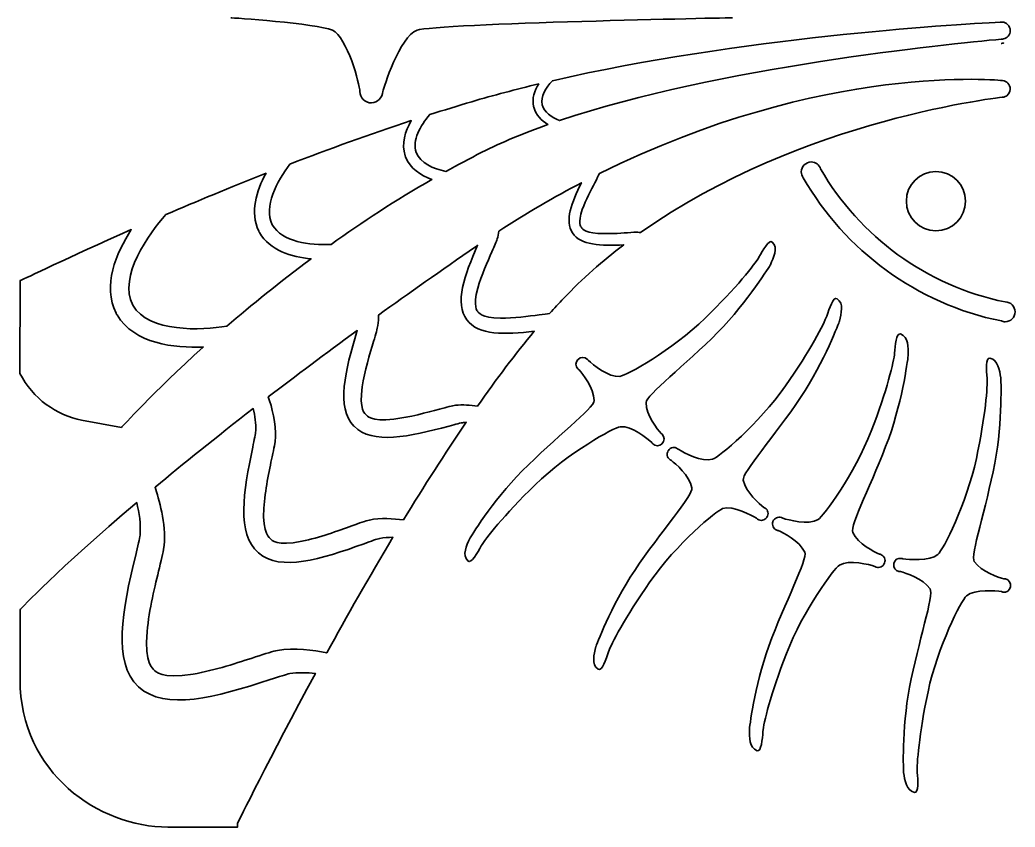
# Model space of a CAD drawing. Header units: centimetres. Extents: x -90 to 92, y -21 to 21.
# Drawn here: x 36.91 to 62.16, y -20.85 to -0.36 of the extents above; entities that cross this region are included whole.
import ezdxf

# ---------------------------------------------------------------- set-up
doc = ezdxf.new("R2010")
doc.units = ezdxf.units.CM
doc.header["$MEASUREMENT"] = 0
doc.layers.add('layer 1', color=7, linetype='Continuous')

msp = doc.modelspace()

# ---------------------------------------------------------------- linework, layer by layer
at = {"layer": 'layer 1', "lineweight": 35}
for points, knots in [([(42.2606, -0.30771), (42.2606, -0.30771), (44.44176, -0.44951), (44.83978, -0.62521), (44.83978, -0.62521), (45.21639, -0.79147), (45.5372, -2.01431), (45.5372, -2.17547), (45.5372, -2.17547), (45.5372, -2.33663), (45.66842, -2.46858), (45.83031, -2.46858), (45.83031, -2.46858), (45.99219, -2.46858), (46.10147, -2.33587), (46.12342, -2.17547), (46.12342, -2.17547), (46.13361, -2.10102), (46.54472, -0.785), (46.98865, -0.62521), (46.98865, -0.62521), (47.47417, -0.45047), (54.98817, -0.30771), (54.98817, -0.30771)], [0, 0, 0, 0, 0.14285714, 0.14285714, 0.14285714, 0.14285714, 0.28571429, 0.28571429, 0.28571429, 0.28571429, 0.42857143, 0.42857143, 0.42857143, 0.42857143, 0.57142857, 0.57142857, 0.57142857, 0.57142857, 0.71428571, 0.71428571, 0.71428571, 0.71428571, 1, 1, 1, 1]), ([(61.82923, -0.41599), (61.81524, -0.41668), (61.80077, -0.41744), (61.78565, -0.4182), (61.78565, -0.4182), (60.50986, -0.48475), (55.18908, -0.80846), (50.42121, -1.90523), (50.42121, -1.90523), (50.25054, -2.08683), (50.11887, -2.30528), (50.16324, -2.51574), (50.16324, -2.51574), (50.21409, -2.70388), (50.39661, -2.83217), (50.60487, -2.91727), (50.60487, -2.91727), (54.66629, -1.55356), (60.45257, -0.97279), (61.81035, -0.85111), (61.81035, -0.85111), (61.83019, -0.84935), (61.84869, -0.84773), (61.86657, -0.84615), (61.86657, -0.84615), (61.964, -0.8243), (62.03683, -0.73745), (62.03683, -0.63348), (62.03683, -0.63348), (62.03683, -0.51659), (61.94478, -0.42143), (61.82923, -0.41599)], [0, 0, 0, 0, 0.11111111, 0.11111111, 0.11111111, 0.11111111, 0.22222222, 0.22222222, 0.22222222, 0.22222222, 0.33333333, 0.33333333, 0.33333333, 0.33333333, 0.44444444, 0.44444444, 0.44444444, 0.44444444, 0.55555556, 0.55555556, 0.55555556, 0.55555556, 0.66666667, 0.66666667, 0.66666667, 0.66666667, 0.77777778, 0.77777778, 0.77777778, 0.77777778, 1, 1, 1, 1]), ([(61.81035, -0.95694), (61.81317, -0.95708), (61.81593, -0.95739), (61.81879, -0.95739), (61.81879, -0.95739), (61.83522, -0.95739), (61.85121, -0.95542), (61.86657, -0.95198), (61.86657, -0.95198), (61.84869, -0.95356), (61.83019, -0.95518), (61.81035, -0.95694)], [0, 0, 0, 0, 0.25, 0.25, 0.25, 0.25, 0.5, 0.5, 0.5, 0.5, 1, 1, 1, 1]), ([(61.83915, -1.90213), (61.83846, -1.9022), (57.32714, -1.41297), (51.61314, -4.26292), (51.61314, -4.26292), (51.59426, -4.31239), (51.55396, -4.38884), (51.4989, -4.49302), (51.4989, -4.49302), (51.40134, -4.6775), (51.26774, -4.93017), (51.18102, -5.17174), (51.18102, -5.17174), (51.05414, -5.52514), (51.14674, -5.61212), (51.15377, -5.62418), (51.15377, -5.62418), (51.16197, -5.63541), (51.20214, -5.75244), (51.57669, -5.77925), (51.57669, -5.77925), (51.83266, -5.79764), (52.11778, -5.77759), (52.326, -5.76302), (52.326, -5.76302), (52.44995, -5.75431), (52.53953, -5.74797), (52.59138, -5.75196), (52.59138, -5.75196), (52.61267, -5.75358), (52.63413, -5.75606), (52.65566, -5.75923), (52.65566, -5.75923), (56.76811, -2.84713), (61.89096, -2.3183), (61.89096, -2.3183), (61.89096, -2.3183), (61.97571, -2.28995), (62.03683, -2.21009), (62.03683, -2.1158)], [0, 0, 0, 0, 0.09090909, 0.09090909, 0.09090909, 0.09090909, 0.18181818, 0.18181818, 0.18181818, 0.18181818, 0.27272727, 0.27272727, 0.27272727, 0.27272727, 0.36363636, 0.36363636, 0.36363636, 0.36363636, 0.45454545, 0.45454545, 0.45454545, 0.45454545, 0.54545455, 0.54545455, 0.54545455, 0.54545455, 0.63636364, 0.63636364, 0.63636364, 0.63636364, 0.72727273, 0.72727273, 0.72727273, 0.72727273, 0.81818182, 0.81818182, 0.81818182, 0.81818182, 1, 1, 1, 1]), ([(49.94341, -2.55712), (49.90172, -2.35282), (49.96546, -2.15831), (50.07363, -1.98681), (50.07363, -1.98681), (49.49582, -2.12521), (48.92783, -2.27517), (48.37813, -2.43785)], [0, 0, 0, 0, 0.33333333, 0.33333333, 0.33333333, 0.33333333, 1, 1, 1, 1]), ([(48.37813, -2.43785), (48.02156, -2.54341), (47.66537, -2.6533), (47.31087, -2.76665), (47.31087, -2.76665), (47.06786, -3.05314), (46.86249, -3.41495), (46.96702, -3.72614), (46.96702, -3.72614), (47.07464, -3.99517), (47.39169, -4.13786), (47.71949, -4.20952), (47.71949, -4.20952), (48.01825, -4.04312), (48.32266, -3.88031), (48.63289, -3.72259), (48.63289, -3.72259), (49.1326, -3.46855), (49.69905, -3.23439), (50.30966, -3.0189), (50.30966, -3.0189), (50.14174, -2.91593), (50.0028, -2.77423), (49.94861, -2.57882)], [0, 0, 0, 0, 0.14285714, 0.14285714, 0.14285714, 0.14285714, 0.28571429, 0.28571429, 0.28571429, 0.28571429, 0.42857143, 0.42857143, 0.42857143, 0.42857143, 0.57142857, 0.57142857, 0.57142857, 0.57142857, 0.71428571, 0.71428571, 0.71428571, 0.71428571, 1, 1, 1, 1]), ([(49.94813, -2.57892), (49.94723, -2.57534), (49.94654, -2.57169), (49.94575, -2.56797), (49.94575, -2.56797), (49.94482, -2.56449), (49.94379, -2.56091), (49.94289, -2.55729)], [0, 0, 0, 0, 0.33333333, 0.33333333, 0.33333333, 0.33333333, 1, 1, 1, 1]), ([(46.68803, -3.8132), (46.58668, -3.50486), (46.68149, -3.19177), (46.84238, -2.91878), (46.84238, -2.91878), (45.78421, -3.26729), (44.74652, -3.6428), (43.76463, -4.01983), (43.76463, -4.01983), (43.43249, -4.45947), (43.08746, -5.09857), (43.31663, -5.56186), (43.31663, -5.56186), (43.56564, -6.00118), (44.261, -6.081), (44.80601, -6.05816)], [0, 0, 0, 0, 0.2, 0.2, 0.2, 0.2, 0.4, 0.4, 0.4, 0.4, 0.6, 0.6, 0.6, 0.6, 1, 1, 1, 1]), ([(44.80601, -6.05816), (45.59208, -5.49802), (46.4485, -4.93802), (47.36417, -4.41072), (47.36417, -4.41072), (47.07688, -4.3055), (46.81633, -4.13073), (46.69813, -3.84055)], [0, 0, 0, 0, 0.33333333, 0.33333333, 0.33333333, 0.33333333, 1, 1, 1, 1]), ([(46.69747, -3.84079), (46.69579, -3.83625), (46.69434, -3.83163), (46.69275, -3.82691), (46.69275, -3.82691), (46.69099, -3.82254), (46.6891, -3.81802), (46.68741, -3.81347)], [0, 0, 0, 0, 0.33333333, 0.33333333, 0.33333333, 0.33333333, 1, 1, 1, 1]), ([(61.90957, -7.52005), (59.90993, -7.1158), (58.21691, -5.85741), (57.2272, -4.14386), (57.2272, -4.14386), (57.1953, -4.04188), (57.10014, -3.96788), (56.98766, -3.96788), (56.98766, -3.96788), (56.84907, -3.96788), (56.73669, -4.08026), (56.73669, -4.21889), (56.73669, -4.21889), (56.73669, -4.27412), (56.75474, -4.325), (56.78492, -4.36645)], [0, 0, 0, 0, 0.2, 0.2, 0.2, 0.2, 0.4, 0.4, 0.4, 0.4, 0.6, 0.6, 0.6, 0.6, 1, 1, 1, 1]), ([(42.97357, -5.7224), (42.74071, -5.24391), (42.90976, -4.70083), (43.15819, -4.25562), (43.15819, -4.25562), (42.24369, -4.61539), (41.38668, -4.97158), (40.61822, -5.30183), (40.61822, -5.30183), (40.18035, -5.78562), (39.40565, -6.87713), (39.77583, -7.60222)], [0, 0, 0, 0, 0.25, 0.25, 0.25, 0.25, 0.5, 0.5, 0.5, 0.5, 1, 1, 1, 1]), ([(59.40133, -4.96145), (59.40133, -5.37662), (59.73792, -5.7132), (60.15312, -5.7132), (60.15312, -5.7132), (60.56832, -5.7132), (60.90491, -5.37662), (60.90491, -4.96145), (60.90491, -4.96145), (60.90491, -4.54625), (60.56832, -4.20966), (60.15312, -4.20966), (60.15312, -4.20966), (59.73792, -4.20966), (59.40133, -4.54625), (59.40133, -4.96145)], [0, 0, 0, 0, 0.2, 0.2, 0.2, 0.2, 0.4, 0.4, 0.4, 0.4, 0.6, 0.6, 0.6, 0.6, 1, 1, 1, 1]), ([(50.92943, -5.76671), (50.73151, -5.45947), (50.90579, -4.99714), (51.15949, -4.49505), (51.15949, -4.49505), (50.4735, -4.85475), (49.77177, -5.26307), (49.05984, -5.72629), (49.05984, -5.72629), (49.0513, -5.79334), (49.03879, -5.85952), (49.02112, -5.92249), (49.02112, -5.92249), (49.00252, -5.98861), (48.95425, -6.09692), (48.88745, -6.24674), (48.88745, -6.24674), (48.77524, -6.49838), (48.62153, -6.84302), (48.52868, -7.16882), (48.52868, -7.16882), (48.39273, -7.64559), (48.52241, -7.75198), (48.53267, -7.76727), (48.53267, -7.76727), (48.54446, -7.78133), (48.60774, -7.93191), (49.10346, -7.93412), (49.10346, -7.93412), (49.44225, -7.93581), (49.81611, -7.8842), (50.08903, -7.84661), (50.08903, -7.84661), (50.19655, -7.8318), (50.28385, -7.81981), (50.35082, -7.81351)], [0, 0, 0, 0, 0.1, 0.1, 0.1, 0.1, 0.2, 0.2, 0.2, 0.2, 0.3, 0.3, 0.3, 0.3, 0.4, 0.4, 0.4, 0.4, 0.5, 0.5, 0.5, 0.5, 0.6, 0.6, 0.6, 0.6, 0.7, 0.7, 0.7, 0.7, 0.8, 0.8, 0.8, 0.8, 1, 1, 1, 1]), ([(56.78471, -4.36658), (57.84215, -6.21298), (59.66189, -7.56849), (61.81159, -8.00309), (61.81159, -8.00309), (61.8417, -8.01587), (61.87481, -8.02297), (61.90957, -8.02297)], [0, 0, 0, 0, 0.33333333, 0.33333333, 0.33333333, 0.33333333, 1, 1, 1, 1]), ([(39.35339, -7.80645), (39.00141, -7.10595), (39.35198, -6.28319), (39.73779, -5.68554), (39.73779, -5.68554), (38.11336, -6.40305), (37.04318, -6.92874), (36.92539, -6.97373)], [0, 0, 0, 0, 0.33333333, 0.33333333, 0.33333333, 0.33333333, 1, 1, 1, 1]), ([(39.77583, -7.60222), (40.1859, -8.30454), (41.52049, -8.24263), (42.1649, -8.13548), (42.1649, -8.13548), (42.78598, -7.59902), (43.50222, -7.01624), (44.30041, -6.42537), (44.30041, -6.42537), (43.79491, -6.38007), (43.2551, -6.21443), (42.99127, -5.75575)], [0, 0, 0, 0, 0.25, 0.25, 0.25, 0.25, 0.5, 0.5, 0.5, 0.5, 1, 1, 1, 1]), ([(42.99045, -5.75616), (42.98748, -5.75062), (42.98487, -5.74497), (42.98197, -5.73921), (42.98197, -5.73921), (42.97894, -5.73384), (42.97574, -5.7284), (42.97274, -5.72285)], [0, 0, 0, 0, 0.33333333, 0.33333333, 0.33333333, 0.33333333, 1, 1, 1, 1]), ([(50.35082, -7.81351), (50.46971, -7.68015), (50.58792, -7.55188), (50.70522, -7.42945), (50.70522, -7.42945), (51.18326, -6.93032), (51.69727, -6.47874), (52.23271, -6.07015), (52.23271, -6.07015), (51.65207, -6.10302), (51.1372, -6.08235), (50.93081, -5.76877)], [0, 0, 0, 0, 0.25, 0.25, 0.25, 0.25, 0.5, 0.5, 0.5, 0.5, 1, 1, 1, 1]), ([(50.93074, -5.76884), (50.93046, -5.76857), (50.93033, -5.76815), (50.93005, -5.76781), (50.93005, -5.76781), (50.92984, -5.7675), (50.92957, -5.76712), (50.92932, -5.76678)], [0, 0, 0, 0, 0.33333333, 0.33333333, 0.33333333, 0.33333333, 1, 1, 1, 1]), ([(52.94371, -11.09034), (52.95012, -11.10061), (52.95763, -11.11029), (52.96648, -11.11911), (52.96648, -11.11911), (53.03211, -11.18488), (53.13866, -11.18494), (53.20436, -11.11932), (53.20436, -11.11932), (53.20491, -11.11873), (53.20526, -11.11811), (53.20581, -11.11759), (53.20581, -11.11759), (53.20636, -11.11701), (53.20705, -11.11666), (53.2076, -11.11604), (53.2076, -11.11604), (53.27333, -11.05052), (53.27344, -10.94399), (53.20777, -10.87819), (53.20777, -10.87819), (53.19906, -10.86945), (53.18955, -10.86214), (53.17963, -10.85566), (53.17963, -10.85566), (53.09246, -10.75631), (52.79653, -10.39464), (52.79681, -10.07549), (52.79681, -10.07549), (52.79695, -9.88287), (53.79534, -9.12481), (54.61916, -8.28907), (54.61916, -8.28907), (55.39592, -7.50103), (55.951, -6.57741), (55.951, -6.57741), (55.951, -6.57741), (56.03213, -6.39206), (56.15512, -6.15766), (56.00137, -6.00366), (56.00137, -6.00366), (55.91831, -5.9205), (55.75325, -6.21819), (55.66017, -6.38593), (55.66017, -6.38593), (55.56701, -6.5537), (55.08425, -7.16803), (54.2957, -7.93174), (54.2957, -7.93174), (53.44662, -8.75402), (52.3003, -9.38833), (52.13211, -9.40976), (52.13211, -9.40976), (51.85037, -9.44572), (51.43737, -9.0988), (51.33371, -9.00709), (51.33371, -9.00709), (51.32727, -8.9969), (51.31979, -8.98718), (51.31094, -8.97829), (51.31094, -8.97829), (51.24531, -8.91249), (51.13875, -8.91249), (51.07302, -8.97809), (51.07302, -8.97809), (51.07247, -8.97864), (51.07212, -8.97933), (51.07157, -8.97988), (51.07157, -8.97988), (51.07102, -8.98039), (51.07037, -8.98077), (51.06985, -8.98133), (51.06985, -8.98133), (51.00408, -9.04692), (51.00398, -9.15344), (51.06961, -9.21924), (51.06961, -9.21924), (51.07833, -9.22799), (51.08783, -9.23536), (51.09776, -9.24174), (51.09776, -9.24174), (51.18492, -9.34123), (51.48085, -9.70279), (51.48057, -10.02195), (51.48057, -10.02195), (51.48044, -10.21453), (50.48208, -10.97256), (49.65822, -11.80837), (49.65822, -11.80837), (48.88149, -12.5964), (48.32638, -13.52003), (48.32638, -13.52003), (48.32638, -13.52003), (48.24525, -13.70531), (48.1223, -13.93971), (48.27601, -14.09371), (48.27601, -14.09371), (48.35911, -14.17687), (48.52413, -13.87929), (48.61725, -13.71148), (48.61725, -13.71148), (48.71037, -13.54373), (49.19317, -12.92947), (49.98172, -12.1657), (49.98172, -12.1657), (50.83076, -11.34342), (51.97712, -10.70908), (52.14527, -10.68768), (52.14527, -10.68768), (52.42701, -10.65175), (52.84005, -10.99864), (52.94371, -11.09034)], [0, 0, 0, 0, 0.03448276, 0.03448276, 0.03448276, 0.03448276, 0.06896552, 0.06896552, 0.06896552, 0.06896552, 0.10344828, 0.10344828, 0.10344828, 0.10344828, 0.13793103, 0.13793103, 0.13793103, 0.13793103, 0.17241379, 0.17241379, 0.17241379, 0.17241379, 0.20689655, 0.20689655, 0.20689655, 0.20689655, 0.24137931, 0.24137931, 0.24137931, 0.24137931, 0.27586207, 0.27586207, 0.27586207, 0.27586207, 0.31034483, 0.31034483, 0.31034483, 0.31034483, 0.34482759, 0.34482759, 0.34482759, 0.34482759, 0.37931034, 0.37931034, 0.37931034, 0.37931034, 0.4137931, 0.4137931, 0.4137931, 0.4137931, 0.44827586, 0.44827586, 0.44827586, 0.44827586, 0.48275862, 0.48275862, 0.48275862, 0.48275862, 0.51724138, 0.51724138, 0.51724138, 0.51724138, 0.55172414, 0.55172414, 0.55172414, 0.55172414, 0.5862069, 0.5862069, 0.5862069, 0.5862069, 0.62068966, 0.62068966, 0.62068966, 0.62068966, 0.65517241, 0.65517241, 0.65517241, 0.65517241, 0.68965517, 0.68965517, 0.68965517, 0.68965517, 0.72413793, 0.72413793, 0.72413793, 0.72413793, 0.75862069, 0.75862069, 0.75862069, 0.75862069, 0.79310345, 0.79310345, 0.79310345, 0.79310345, 0.82758621, 0.82758621, 0.82758621, 0.82758621, 0.86206897, 0.86206897, 0.86206897, 0.86206897, 0.89655172, 0.89655172, 0.89655172, 0.89655172, 0.93103448, 0.93103448, 0.93103448, 0.93103448, 1, 1, 1, 1]), ([(48.24976, -7.9748), (47.93461, -7.55082), (48.19085, -6.84237), (48.52551, -6.0831), (48.52551, -6.0831), (48.50822, -6.09495), (48.49099, -6.1066), (48.47369, -6.11852), (48.47369, -6.11852), (47.59702, -6.72217), (46.77709, -7.30074), (46.01076, -7.8533), (46.01076, -7.8533), (46.01173, -7.94208), (46.00721, -8.03068), (45.99464, -8.11557), (45.99464, -8.11557), (45.98251, -8.19701), (45.94151, -8.33316), (45.88474, -8.52147), (45.88474, -8.52147), (45.78945, -8.8378), (45.65888, -9.27099), (45.59783, -9.67255), (45.59783, -9.67255), (45.5084, -10.26021), (45.67876, -10.36711), (45.69326, -10.38372)], [0, 0, 0, 0, 0.125, 0.125, 0.125, 0.125, 0.25, 0.25, 0.25, 0.25, 0.375, 0.375, 0.375, 0.375, 0.5, 0.5, 0.5, 0.5, 0.625, 0.625, 0.625, 0.625, 0.75, 0.75, 0.75, 0.75, 1, 1, 1, 1]), ([(55.62895, -13.0342), (55.70581, -13.08636), (55.81047, -13.06638), (55.86263, -12.98955), (55.86263, -12.98955), (55.86308, -12.98887), (55.86329, -12.98818), (55.8637, -12.98756), (55.8637, -12.98756), (55.86418, -12.98694), (55.86473, -12.98642), (55.86518, -12.9857), (55.86518, -12.9857), (55.91738, -12.90894), (55.89739, -12.80431), (55.8205, -12.75205), (55.8205, -12.75205), (55.8103, -12.7452), (55.79955, -12.73972), (55.7886, -12.73531), (55.7886, -12.73531), (55.68428, -12.65411), (55.32544, -12.35483), (55.26549, -12.04133), (55.26549, -12.04133), (55.22932, -11.85212), (56.06682, -10.91936), (56.71822, -9.94323), (56.71822, -9.94323), (57.33241, -9.02284), (57.70335, -8.01105), (57.70335, -8.01105), (57.70335, -8.01105), (57.74807, -7.81385), (57.82462, -7.56039), (57.64461, -7.4382), (57.64461, -7.4382), (57.54732, -7.37215), (57.44138, -7.69562), (57.38161, -7.87793), (57.38161, -7.87793), (57.32173, -8.06024), (56.96351, -8.7546), (56.33316, -9.65332), (56.33316, -9.65332), (55.65445, -10.62102), (54.64831, -11.46014), (54.48721, -11.51292), (54.48721, -11.51292), (54.21729, -11.60132), (53.74628, -11.33856), (53.62718, -11.26804), (53.62718, -11.26804), (53.61891, -11.25926), (53.60975, -11.25109), (53.59938, -11.24406), (53.59938, -11.24406), (53.52252, -11.19183), (53.41786, -11.21189), (53.36566, -11.28871), (53.36566, -11.28871), (53.36525, -11.2894), (53.36504, -11.29013), (53.36463, -11.29074), (53.36463, -11.29074), (53.36415, -11.29136), (53.3636, -11.29181), (53.36315, -11.2925), (53.36315, -11.2925), (53.31095, -11.36933), (53.33097, -11.47399), (53.40783, -11.52618), (53.40783, -11.52618), (53.41803, -11.53311), (53.42878, -11.53862), (53.43973, -11.54299), (53.43973, -11.54299), (53.54405, -11.62426), (53.90289, -11.92347), (53.9628, -12.23694), (53.9628, -12.23694), (53.99897, -12.42614), (53.16151, -13.35887), (52.51007, -14.33507), (52.51007, -14.33507), (51.89592, -15.25546), (51.52502, -16.26715), (51.52502, -16.26715), (51.52502, -16.26715), (51.48023, -16.46445), (51.40371, -16.71784), (51.58372, -16.84007), (51.58372, -16.84007), (51.68101, -16.90608), (51.78695, -16.58268), (51.84672, -16.40034), (51.84672, -16.40034), (51.90656, -16.21809), (52.26482, -15.5237), (52.89517, -14.62494), (52.89517, -14.62494), (53.57388, -13.65728), (54.58006, -12.81813), (54.74115, -12.76535), (54.74115, -12.76535), (55.01104, -12.67702), (55.48209, -12.93974), (55.60115, -13.01026), (55.60115, -13.01026), (55.60942, -13.01908), (55.61858, -13.02718), (55.62895, -13.0342)], [0, 0, 0, 0, 0.03448276, 0.03448276, 0.03448276, 0.03448276, 0.06896552, 0.06896552, 0.06896552, 0.06896552, 0.10344828, 0.10344828, 0.10344828, 0.10344828, 0.13793103, 0.13793103, 0.13793103, 0.13793103, 0.17241379, 0.17241379, 0.17241379, 0.17241379, 0.20689655, 0.20689655, 0.20689655, 0.20689655, 0.24137931, 0.24137931, 0.24137931, 0.24137931, 0.27586207, 0.27586207, 0.27586207, 0.27586207, 0.31034483, 0.31034483, 0.31034483, 0.31034483, 0.34482759, 0.34482759, 0.34482759, 0.34482759, 0.37931034, 0.37931034, 0.37931034, 0.37931034, 0.4137931, 0.4137931, 0.4137931, 0.4137931, 0.44827586, 0.44827586, 0.44827586, 0.44827586, 0.48275862, 0.48275862, 0.48275862, 0.48275862, 0.51724138, 0.51724138, 0.51724138, 0.51724138, 0.55172414, 0.55172414, 0.55172414, 0.55172414, 0.5862069, 0.5862069, 0.5862069, 0.5862069, 0.62068966, 0.62068966, 0.62068966, 0.62068966, 0.65517241, 0.65517241, 0.65517241, 0.65517241, 0.68965517, 0.68965517, 0.68965517, 0.68965517, 0.72413793, 0.72413793, 0.72413793, 0.72413793, 0.75862069, 0.75862069, 0.75862069, 0.75862069, 0.79310345, 0.79310345, 0.79310345, 0.79310345, 0.82758621, 0.82758621, 0.82758621, 0.82758621, 0.86206897, 0.86206897, 0.86206897, 0.86206897, 0.89655172, 0.89655172, 0.89655172, 0.89655172, 0.93103448, 0.93103448, 0.93103448, 0.93103448, 1, 1, 1, 1]), ([(61.9096, -7.52098), (61.9096, -7.52098), (61.90957, -7.52098), (61.90957, -7.52098), (61.90957, -7.52098), (61.90957, -7.52098), (61.90957, -7.52005), (61.90957, -7.52005)], [0, 0, 0, 0, 0.33333333, 0.33333333, 0.33333333, 0.33333333, 1, 1, 1, 1]), ([(61.9096, -8.02297), (62.0482, -8.02297), (62.16058, -7.91062), (62.16058, -7.77199), (62.16058, -7.77199), (62.16058, -7.63336), (62.0482, -7.52098), (61.9096, -7.52098)], [0, 0, 0, 0, 0.33333333, 0.33333333, 0.33333333, 0.33333333, 1, 1, 1, 1]), ([(39.37489, -7.84806), (39.37113, -7.8412), (39.36779, -7.83424), (39.36414, -7.82722), (39.36414, -7.82722), (39.36028, -7.82054), (39.35622, -7.81389), (39.35243, -7.80703)], [0, 0, 0, 0, 0.33333333, 0.33333333, 0.33333333, 0.33333333, 1, 1, 1, 1]), ([(39.48692, -10.70346), (39.50993, -10.68733), (40.2619, -9.8405), (41.56531, -8.66472), (41.56531, -8.66472), (40.82837, -8.69462), (39.81328, -8.58586), (39.37589, -7.84751)], [0, 0, 0, 0, 0.33333333, 0.33333333, 0.33333333, 0.33333333, 1, 1, 1, 1]), ([(45.69326, -10.38372), (45.70942, -10.39864), (45.8075, -10.56813), (46.39741, -10.49565), (46.39741, -10.49565), (46.80065, -10.44632), (47.23746, -10.32829), (47.55637, -10.2422), (47.55637, -10.2422), (47.7463, -10.19093), (47.88348, -10.15386), (47.96527, -10.14422), (47.96527, -10.14422), (48.14569, -10.12279), (48.34147, -10.13733), (48.52027, -10.16537), (48.52027, -10.16537), (49.00245, -9.47787), (49.4871, -8.83374), (49.96353, -8.26306), (49.96353, -8.26306), (49.2137, -8.35432), (48.54739, -8.36707), (48.25176, -7.97739)], [0, 0, 0, 0, 0.14285714, 0.14285714, 0.14285714, 0.14285714, 0.28571429, 0.28571429, 0.28571429, 0.28571429, 0.42857143, 0.42857143, 0.42857143, 0.42857143, 0.57142857, 0.57142857, 0.57142857, 0.57142857, 0.71428571, 0.71428571, 0.71428571, 0.71428571, 1, 1, 1, 1]), ([(48.25162, -7.97749), (48.25128, -7.97715), (48.25104, -7.9766), (48.25066, -7.97618), (48.25066, -7.97618), (48.25039, -7.97577), (48.24997, -7.97529), (48.24963, -7.97488)], [0, 0, 0, 0, 0.33333333, 0.33333333, 0.33333333, 0.33333333, 1, 1, 1, 1]), ([(45.38823, -10.67342), (44.93148, -10.19858), (45.16341, -9.26393), (45.46403, -8.26637), (45.46403, -8.26637), (45.46616, -8.25916), (45.46826, -8.25224), (45.4704, -8.24511), (45.4704, -8.24511), (44.65477, -8.8397), (43.9035, -9.40232), (43.21517, -9.93028), (43.21517, -9.93028), (43.30168, -10.18676), (43.41853, -10.6123), (43.39521, -10.98658), (43.39521, -10.98658), (43.38946, -11.07829), (43.35673, -11.23349), (43.31139, -11.44822), (43.31139, -11.44822), (43.23536, -11.80899), (43.13111, -12.30298), (43.10117, -12.75525), (43.10117, -12.75525), (43.05732, -13.41706), (43.25682, -13.51983), (43.27453, -13.53695), (43.27453, -13.53695), (43.29389, -13.552), (43.41895, -13.73115), (44.068, -13.59482), (44.068, -13.59482), (44.5117, -13.50184), (44.98619, -13.32938), (45.3327, -13.20346), (45.3327, -13.20346), (45.53899, -13.1285), (45.68803, -13.07431), (45.77801, -13.05584), (45.77801, -13.05584), (46.06202, -12.99738), (46.388, -13.0176), (46.64432, -13.05281), (46.64432, -13.05281), (47.15881, -12.20814), (47.69493, -11.3676), (48.23702, -10.57454), (48.23702, -10.57454), (48.21225, -10.57582), (48.18775, -10.57778), (48.16377, -10.58061)], [0, 0, 0, 0, 0.07142857, 0.07142857, 0.07142857, 0.07142857, 0.14285714, 0.14285714, 0.14285714, 0.14285714, 0.21428571, 0.21428571, 0.21428571, 0.21428571, 0.28571429, 0.28571429, 0.28571429, 0.28571429, 0.35714286, 0.35714286, 0.35714286, 0.35714286, 0.42857143, 0.42857143, 0.42857143, 0.42857143, 0.5, 0.5, 0.5, 0.5, 0.57142857, 0.57142857, 0.57142857, 0.57142857, 0.64285714, 0.64285714, 0.64285714, 0.64285714, 0.71428571, 0.71428571, 0.71428571, 0.71428571, 0.78571429, 0.78571429, 0.78571429, 0.78571429, 0.85714286, 0.85714286, 0.85714286, 0.85714286, 1, 1, 1, 1]), ([(59.4486, -8.8748), (59.44498, -8.67261), (59.45883, -8.4082), (59.25485, -8.33251), (59.25485, -8.33251), (59.14464, -8.29158), (59.11897, -8.63103), (59.10436, -8.8223), (59.10436, -8.8223), (59.08979, -9.01364), (58.90762, -9.77342), (58.50995, -10.79661), (58.50995, -10.79661), (58.08179, -11.89832), (57.30496, -12.95328), (57.16113, -13.04302), (57.16113, -13.04302), (56.9201, -13.19326), (56.39996, -13.05047), (56.2675, -13.01043), (56.2675, -13.01043), (56.25737, -13.00389), (56.24652, -12.99817), (56.2348, -12.99379), (56.2348, -12.99379), (56.14768, -12.96144), (56.05084, -13.00585), (56.01852, -13.09294), (56.01852, -13.09294), (56.01825, -13.0937), (56.01821, -13.09443), (56.01794, -13.09518), (56.01794, -13.09518), (56.01766, -13.09591), (56.01721, -13.09649), (56.01694, -13.09718), (56.01694, -13.09718), (55.98462, -13.18427), (56.029, -13.28112), (56.11609, -13.31346), (56.11609, -13.31346), (56.12766, -13.3178), (56.13938, -13.32049), (56.15109, -13.32221), (56.15109, -13.32221), (56.27177, -13.37616), (56.69166, -13.58115), (56.82467, -13.87129), (56.82467, -13.87129), (56.90494, -14.04637), (56.31429, -15.15197), (55.91462, -16.25544), (55.91462, -16.25544), (55.53786, -17.29579), (55.41911, -18.3668), (55.41911, -18.3668), (55.41911, -18.3668), (55.42273, -18.5691), (55.40888, -18.8334), (55.61286, -18.90912), (55.61286, -18.90912), (55.72307, -18.95005), (55.74877, -18.61068), (55.76331, -18.41937), (55.76331, -18.41937), (55.77792, -18.2281), (55.96009, -17.46825), (56.35776, -16.44506), (56.35776, -16.44506), (56.78595, -15.34338), (57.56275, -14.28836), (57.70662, -14.19868), (57.70662, -14.19868), (57.94764, -14.04844), (58.46778, -14.19117), (58.60021, -14.23124), (58.60021, -14.23124), (58.61034, -14.23778), (58.62116, -14.2435), (58.63294, -14.24784), (58.63294, -14.24784), (58.72003, -14.28019), (58.81687, -14.23578), (58.84922, -14.14869), (58.84922, -14.14869), (58.84949, -14.148), (58.84949, -14.14724), (58.84977, -14.14652), (58.84977, -14.14652), (58.85005, -14.1458), (58.85053, -14.14518), (58.85077, -14.14442), (58.85077, -14.14442), (58.88312, -14.0574), (58.83875, -13.96055), (58.75162, -13.92817), (58.75162, -13.92817), (58.74008, -13.9239), (58.72837, -13.92118), (58.71665, -13.91949), (58.71665, -13.91949), (58.59594, -13.86554), (58.17605, -13.66052), (58.04303, -13.37041), (58.04303, -13.37041), (57.96276, -13.19529), (58.55343, -12.08963), (58.95309, -10.98623), (58.95309, -10.98623), (59.32988, -9.94588), (59.4486, -8.8748), (59.4486, -8.8748)], [0, 0, 0, 0, 0.03448276, 0.03448276, 0.03448276, 0.03448276, 0.06896552, 0.06896552, 0.06896552, 0.06896552, 0.10344828, 0.10344828, 0.10344828, 0.10344828, 0.13793103, 0.13793103, 0.13793103, 0.13793103, 0.17241379, 0.17241379, 0.17241379, 0.17241379, 0.20689655, 0.20689655, 0.20689655, 0.20689655, 0.24137931, 0.24137931, 0.24137931, 0.24137931, 0.27586207, 0.27586207, 0.27586207, 0.27586207, 0.31034483, 0.31034483, 0.31034483, 0.31034483, 0.34482759, 0.34482759, 0.34482759, 0.34482759, 0.37931034, 0.37931034, 0.37931034, 0.37931034, 0.4137931, 0.4137931, 0.4137931, 0.4137931, 0.44827586, 0.44827586, 0.44827586, 0.44827586, 0.48275862, 0.48275862, 0.48275862, 0.48275862, 0.51724138, 0.51724138, 0.51724138, 0.51724138, 0.55172414, 0.55172414, 0.55172414, 0.55172414, 0.5862069, 0.5862069, 0.5862069, 0.5862069, 0.62068966, 0.62068966, 0.62068966, 0.62068966, 0.65517241, 0.65517241, 0.65517241, 0.65517241, 0.68965517, 0.68965517, 0.68965517, 0.68965517, 0.72413793, 0.72413793, 0.72413793, 0.72413793, 0.75862069, 0.75862069, 0.75862069, 0.75862069, 0.79310345, 0.79310345, 0.79310345, 0.79310345, 0.82758621, 0.82758621, 0.82758621, 0.82758621, 0.86206897, 0.86206897, 0.86206897, 0.86206897, 0.89655172, 0.89655172, 0.89655172, 0.89655172, 0.93103448, 0.93103448, 0.93103448, 0.93103448, 1, 1, 1, 1]), ([(61.91418, -14.54939), (61.90209, -14.54701), (61.89007, -14.54619), (61.87825, -14.5464), (61.87825, -14.5464), (61.75051, -14.51229), (61.30337, -14.37676), (61.12588, -14.11148), (61.12588, -14.11148), (61.01874, -13.95142), (61.42594, -12.76583), (61.64492, -11.61286), (61.64492, -11.61286), (61.85131, -10.52583), (61.79809, -9.44951), (61.79809, -9.44951), (61.79809, -9.44951), (61.76232, -9.25046), (61.73394, -8.98725), (61.52051, -8.94494), (61.52051, -8.94494), (61.4052, -8.9221), (61.43384, -9.26127), (61.44989, -9.45244), (61.44989, -9.45244), (61.46594, -9.64364), (61.407, -10.42275), (61.17724, -11.49624), (61.17724, -11.49624), (60.92985, -12.652), (60.33082, -13.81714), (60.20308, -13.92862), (60.20308, -13.92862), (59.98903, -14.11531), (59.4528, -14.05712), (59.31569, -14.03866), (59.31569, -14.03866), (59.30463, -14.03383), (59.29302, -14.0299), (59.28072, -14.02742), (59.28072, -14.02742), (59.1896, -14.00937), (59.10106, -14.06863), (59.08301, -14.15975), (59.08301, -14.15975), (59.08283, -14.16054), (59.08294, -14.16127), (59.08276, -14.16206), (59.08276, -14.16206), (59.08259, -14.16282), (59.08225, -14.16344), (59.08211, -14.1642), (59.08211, -14.1642), (59.06406, -14.25532), (59.12328, -14.34389), (59.2144, -14.36195), (59.2144, -14.36195), (59.22653, -14.36435), (59.23852, -14.36518), (59.25037, -14.36498), (59.25037, -14.36498), (59.37811, -14.39908), (59.82525, -14.53461), (60.00274, -14.79988), (60.00274, -14.79988), (60.10985, -14.95994), (59.70264, -16.1455), (59.4837, -17.29847), (59.4837, -17.29847), (59.27731, -18.38551), (59.3305, -19.46179), (59.3305, -19.46179), (59.3305, -19.46179), (59.36626, -19.66091), (59.39465, -19.92408), (59.6081, -19.96639), (59.6081, -19.96639), (59.72341, -19.98923), (59.69479, -19.65009), (59.67873, -19.45889), (59.67873, -19.45889), (59.66268, -19.26773), (59.72162, -18.48858), (59.95138, -17.41512), (59.95138, -17.41512), (60.19873, -16.25936), (60.7978, -15.0942), (60.92551, -14.98275), (60.92551, -14.98275), (61.13959, -14.79606), (61.67578, -14.85421), (61.81293, -14.87268), (61.81293, -14.87268), (61.82399, -14.87754), (61.83557, -14.88146), (61.8479, -14.88388), (61.8479, -14.88388), (61.93902, -14.90196), (62.02756, -14.84267), (62.04562, -14.75158), (62.04562, -14.75158), (62.04579, -14.75083), (62.04568, -14.7501), (62.04586, -14.74931), (62.04586, -14.74931), (62.04599, -14.74855), (62.04634, -14.7479), (62.04648, -14.7471), (62.04648, -14.7471), (62.06456, -14.65602), (62.00534, -14.56748), (61.91418, -14.54939)], [0, 0, 0, 0, 0.03448276, 0.03448276, 0.03448276, 0.03448276, 0.06896552, 0.06896552, 0.06896552, 0.06896552, 0.10344828, 0.10344828, 0.10344828, 0.10344828, 0.13793103, 0.13793103, 0.13793103, 0.13793103, 0.17241379, 0.17241379, 0.17241379, 0.17241379, 0.20689655, 0.20689655, 0.20689655, 0.20689655, 0.24137931, 0.24137931, 0.24137931, 0.24137931, 0.27586207, 0.27586207, 0.27586207, 0.27586207, 0.31034483, 0.31034483, 0.31034483, 0.31034483, 0.34482759, 0.34482759, 0.34482759, 0.34482759, 0.37931034, 0.37931034, 0.37931034, 0.37931034, 0.4137931, 0.4137931, 0.4137931, 0.4137931, 0.44827586, 0.44827586, 0.44827586, 0.44827586, 0.48275862, 0.48275862, 0.48275862, 0.48275862, 0.51724138, 0.51724138, 0.51724138, 0.51724138, 0.55172414, 0.55172414, 0.55172414, 0.55172414, 0.5862069, 0.5862069, 0.5862069, 0.5862069, 0.62068966, 0.62068966, 0.62068966, 0.62068966, 0.65517241, 0.65517241, 0.65517241, 0.65517241, 0.68965517, 0.68965517, 0.68965517, 0.68965517, 0.72413793, 0.72413793, 0.72413793, 0.72413793, 0.75862069, 0.75862069, 0.75862069, 0.75862069, 0.79310345, 0.79310345, 0.79310345, 0.79310345, 0.82758621, 0.82758621, 0.82758621, 0.82758621, 0.86206897, 0.86206897, 0.86206897, 0.86206897, 0.89655172, 0.89655172, 0.89655172, 0.89655172, 0.93103448, 0.93103448, 0.93103448, 0.93103448, 1, 1, 1, 1]), ([(42.96275, -13.88783), (42.41002, -13.40307), (42.57951, -12.34195), (42.81947, -11.20434), (42.81947, -11.20434), (42.8586, -11.01882), (42.8924, -10.85859), (42.8965, -10.79269), (42.8965, -10.79269), (42.9079, -10.60972), (42.87583, -10.40577), (42.83266, -10.22521), (42.83266, -10.22521), (41.87785, -10.96463), (41.04993, -11.6327), (40.34138, -12.22323), (40.34138, -12.22323), (40.43467, -12.4997), (40.62535, -13.14844), (40.5733, -13.69959), (40.5733, -13.69959), (40.56248, -13.81328), (40.5157, -14.00476), (40.45086, -14.26968), (40.45086, -14.26968), (40.34206, -14.71479), (40.19299, -15.32437), (40.13784, -15.88499), (40.13784, -15.88499), (40.05712, -16.7053), (40.30086, -16.8409), (40.32215, -16.86281), (40.32215, -16.86281), (40.34565, -16.88231), (40.49385, -17.10982), (41.30555, -16.9663), (41.30555, -16.9663), (41.86039, -16.86832), (42.45666, -16.67291), (42.89205, -16.53025), (42.89205, -16.53025), (43.15126, -16.44533), (43.33861, -16.38394), (43.45109, -16.36451), (43.45109, -16.36451), (43.87322, -16.29161), (44.36449, -16.35913), (44.69632, -16.42673), (44.69632, -16.42673), (45.20461, -15.50299), (45.77398, -14.50082), (46.37787, -13.49364), (46.37787, -13.49364), (46.26253, -13.49275), (46.1465, -13.50046), (46.03998, -13.52237), (46.03998, -13.52237), (45.97528, -13.53567), (45.82132, -13.59162), (45.64317, -13.65632)], [0, 0, 0, 0, 0.0625, 0.0625, 0.0625, 0.0625, 0.125, 0.125, 0.125, 0.125, 0.1875, 0.1875, 0.1875, 0.1875, 0.25, 0.25, 0.25, 0.25, 0.3125, 0.3125, 0.3125, 0.3125, 0.375, 0.375, 0.375, 0.375, 0.4375, 0.4375, 0.4375, 0.4375, 0.5, 0.5, 0.5, 0.5, 0.5625, 0.5625, 0.5625, 0.5625, 0.625, 0.625, 0.625, 0.625, 0.6875, 0.6875, 0.6875, 0.6875, 0.75, 0.75, 0.75, 0.75, 0.8125, 0.8125, 0.8125, 0.8125, 0.875, 0.875, 0.875, 0.875, 1, 1, 1, 1]), ([(48.16377, -10.58061), (48.10497, -10.5876), (47.96327, -10.62588), (47.79925, -10.67014), (47.79925, -10.67014), (46.79342, -10.94193), (45.85242, -11.14657), (45.39099, -10.67621)], [0, 0, 0, 0, 0.33333333, 0.33333333, 0.33333333, 0.33333333, 1, 1, 1, 1]), ([(45.39089, -10.67631), (45.39037, -10.67593), (45.39002, -10.67531), (45.38954, -10.6749), (45.38954, -10.6749), (45.38913, -10.67445), (45.38858, -10.67397), (45.38809, -10.67352)], [0, 0, 0, 0, 0.33333333, 0.33333333, 0.33333333, 0.33333333, 1, 1, 1, 1]), ([(39.92097, -17.28638), (39.25362, -16.66223), (39.50622, -15.35089), (39.84948, -13.94726), (39.84948, -13.94726), (39.90543, -13.71837), (39.9538, -13.52065), (39.96152, -13.43893), (39.96152, -13.43893), (39.98681, -13.17118), (39.93806, -12.86464), (39.87835, -12.61235), (39.87835, -12.61235), (37.84802, -14.333), (36.9421, -15.29791), (36.91633, -15.33084)], [0, 0, 0, 0, 0.2, 0.2, 0.2, 0.2, 0.4, 0.4, 0.4, 0.4, 0.6, 0.6, 0.6, 0.6, 1, 1, 1, 1]), ([(42.96599, -13.89086), (42.96536, -13.89045), (42.96495, -13.88979), (42.96433, -13.88935), (42.96433, -13.88935), (42.96378, -13.8889), (42.96316, -13.88845), (42.96261, -13.888)], [0, 0, 0, 0, 0.33333333, 0.33333333, 0.33333333, 0.33333333, 1, 1, 1, 1]), ([(43.75794, -16.95445), (43.67706, -16.96843), (43.48364, -17.03179), (43.25972, -17.10513), (43.25972, -17.10513), (41.88667, -17.5552), (40.59852, -17.90764), (39.92497, -17.29007)], [0, 0, 0, 0, 0.33333333, 0.33333333, 0.33333333, 0.33333333, 1, 1, 1, 1]), ([(42.4342, -20.74705), (42.45446, -20.72118), (43.23849, -19.10722), (44.41024, -16.95), (44.41024, -16.95), (44.19651, -16.9262), (43.96389, -16.91889), (43.75794, -16.95445)], [0, 0, 0, 0, 0.33333333, 0.33333333, 0.33333333, 0.33333333, 1, 1, 1, 1]), ([(39.92483, -17.29024), (39.92414, -17.28966), (39.92362, -17.2889), (39.9229, -17.28831), (39.9229, -17.28831), (39.92224, -17.28773), (39.92149, -17.2871), (39.9208, -17.28655)], [0, 0, 0, 0, 0.33333333, 0.33333333, 0.33333333, 0.33333333, 1, 1, 1, 1]), ([(40.66632, -20.84878), (40.66632, -20.84878), (42.4342, -20.84878), (42.4342, -20.84878), (42.4342, -20.84878), (42.4342, -20.84878), (42.4342, -20.74705), (42.4342, -20.74705)], [0, 0, 0, 0, 0.33333333, 0.33333333, 0.33333333, 0.33333333, 1, 1, 1, 1])]:
    msp.add_open_spline(points, degree=3, knots=knots, dxfattribs=at)
for points in [[(61.83929, -1.90296), (61.83929, -1.90296), (61.83915, -1.90213), (61.83915, -1.90213)], [(62.03683, -2.1158), (62.03683, -2.00322), (61.94974, -1.9112), (61.83929, -1.90296)], [(49.94289, -2.55729), (49.94289, -2.55729), (49.94341, -2.55712), (49.94341, -2.55712)], [(49.94861, -2.57882), (49.94861, -2.57882), (49.94813, -2.57892), (49.94813, -2.57892)], [(46.68741, -3.81347), (46.68741, -3.81347), (46.68803, -3.8132), (46.68803, -3.8132)], [(46.69813, -3.84055), (46.69813, -3.84055), (46.69747, -3.84079), (46.69747, -3.84079)], [(56.78492, -4.36645), (56.78492, -4.36645), (56.78471, -4.36658), (56.78471, -4.36658)], [(42.97274, -5.72285), (42.97274, -5.72285), (42.97357, -5.7224), (42.97357, -5.7224)], [(42.99127, -5.75575), (42.99127, -5.75575), (42.99045, -5.75616), (42.99045, -5.75616)], [(50.92932, -5.76678), (50.92932, -5.76678), (50.92943, -5.76671), (50.92943, -5.76671)], [(50.93081, -5.76877), (50.93081, -5.76877), (50.93074, -5.76884), (50.93074, -5.76884)], [(36.91826, -6.97628), (36.91826, -6.97628), (36.91251, -9.33279), (36.91251, -9.33279)], [(36.91895, -6.97256), (36.91302, -6.97669), (36.91288, -6.97787), (36.91826, -6.97628)], [(36.92539, -6.97373), (36.92539, -6.97373), (36.91895, -6.97256), (36.91895, -6.97256)], [(39.35243, -7.80703), (39.35243, -7.80703), (39.35339, -7.80645), (39.35339, -7.80645)], [(39.37589, -7.84751), (39.37589, -7.84751), (39.37489, -7.84806), (39.37489, -7.84806)], [(48.24963, -7.97488), (48.24963, -7.97488), (48.24976, -7.9748), (48.24976, -7.9748)], [(48.25176, -7.97739), (48.25176, -7.97739), (48.25162, -7.97749), (48.25162, -7.97749)], [(61.90957, -8.02297), (61.90957, -8.02297), (61.9096, -8.02297), (61.9096, -8.02297)], [(36.91251, -9.33279), (37.23231, -9.97165), (37.85681, -10.40249), (38.47786, -10.51715)], [(38.47786, -10.51715), (38.47786, -10.51715), (39.48692, -10.70346), (39.48692, -10.70346)], [(45.38809, -10.67352), (45.38809, -10.67352), (45.38823, -10.67342), (45.38823, -10.67342)], [(45.39099, -10.67621), (45.39099, -10.67621), (45.39089, -10.67631), (45.39089, -10.67631)], [(45.64317, -13.65632), (44.55049, -14.05357), (43.52361, -14.37007), (42.96606, -13.89072)], [(42.96261, -13.888), (42.96261, -13.888), (42.96275, -13.88783), (42.96275, -13.88783)], [(42.96606, -13.89072), (42.96606, -13.89072), (42.96599, -13.89086), (42.96599, -13.89086)], [(36.91633, -15.33084), (36.91633, -15.33084), (36.91633, -17.0988), (36.91633, -17.0988)], [(36.91633, -17.0988), (36.91633, -19.48012), (38.92537, -20.84878), (40.66632, -20.84878)], [(39.9208, -17.28655), (39.9208, -17.28655), (39.92097, -17.28638), (39.92097, -17.28638)], [(39.92497, -17.29007), (39.92497, -17.29007), (39.92483, -17.29024), (39.92483, -17.29024)]]:
    msp.add_open_spline(points, degree=3, dxfattribs=at)

doc.saveas('drawing.dxf')
